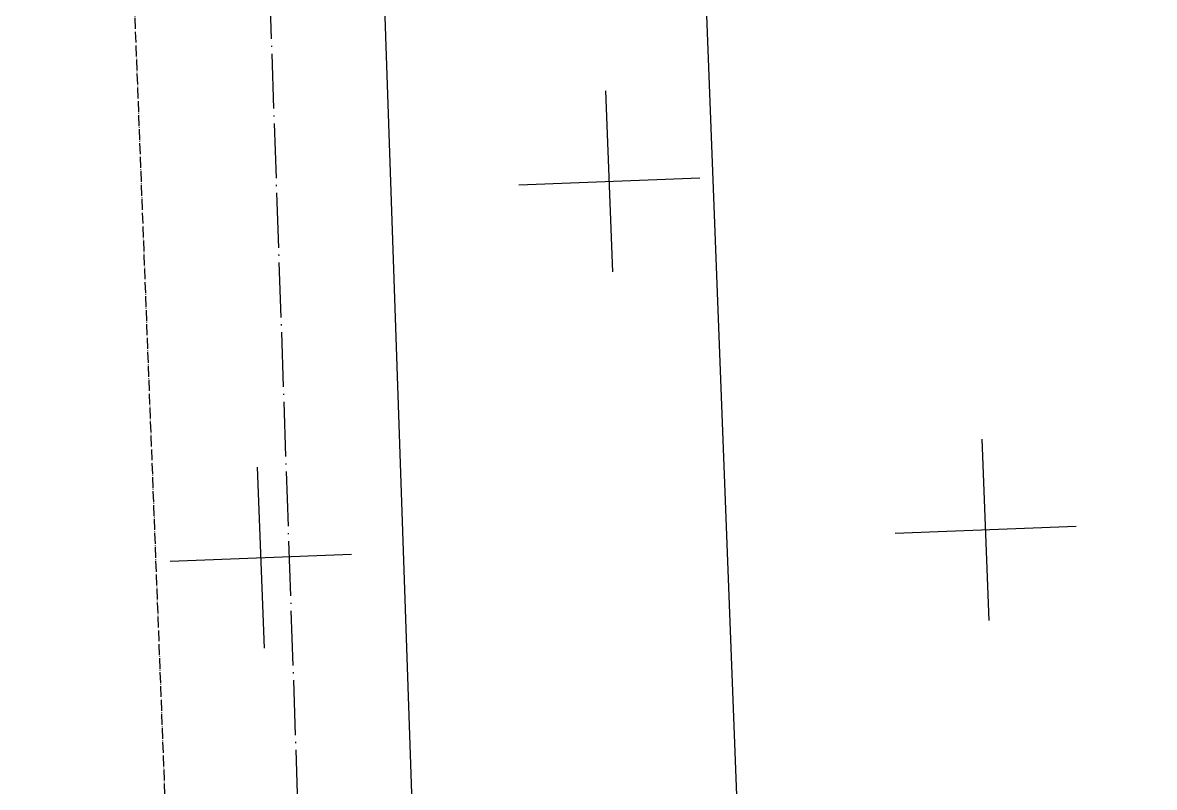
# Model space of a CAD drawing. Extents: x 60102 to 11003895, y 103457 to 3214550.
# Drawn here: x 10393819 to 10398773, y 2861918 to 2865267 of the extents above; entities that cross this region are included whole.
import ezdxf

# ---------------------------------------------------------------- set-up
doc = ezdxf.new("R2010")
doc.units = 0
doc.header["$LTSCALE"] = 10
doc.linetypes.add('ACAD_ISO04W100', pattern=[30.5, 24, -3, 0.5, -3])
doc.linetypes.add('CENTER', pattern=[50.8, 31.75, -6.35, 6.35, -6.35])
for name, color, linetype in [('0-围墙', 5, 'FENCELINE2'), ('0-用地红线', 1, 'CENTER'), ('0-绿化', 3, 'CONTINUOUS')]:
    doc.layers.add(name, color=color, linetype=linetype)
doc.linetypes.add('FENCELINE2', pattern='A,0.25,-0.1,[132,ltypeshp.shx,S=0.1,R=0,X=-0.1,Y=0],-0.1,1', length=1.45)

msp = doc.modelspace()

# ---------------------------------------------------------------- linework, layer by layer
at = {"layer": '0-围墙', "color": 0, "ltscale": 0.2}
msp.add_line((10395926.502, 2888369.889), (10405847.835, 2630110.313), dxfattribs=at)
at = {"layer": '0-围墙', "color": 0, "ltscale": 0.5}
msp.add_line((10395125.536, 2873356.794), (10403479.009, 2631457.557), dxfattribs=at)
at = {"layer": '0-用地红线', "color": 0, "linetype": 'ACAD_ISO04W100'}
msp.add_line((10387256.736, 3086733.295), (10402979.307, 2631440.301), dxfattribs=at)
at = {"layer": '0-用地红线', "color": 0, "linetype": 'ACAD_ISO04W100', "ltscale": 0.2}
msp.add_line((10403349.675, 2630014.344), (10385861.557, 3085242.94), dxfattribs=at)
at = {"layer": '0-绿化', "color": 0}
for p, q in [((10396402.516, 2864175.017), (10396372.046, 2864968.182)), ((10396402.516, 2864175.017), (10396372.046, 2864968.182)), ((10395990.699, 2864556.365), (10396783.864, 2864586.835)), ((10395990.699, 2864556.365), (10396783.864, 2864586.835)), ((10398049.787, 2862649.628), (10398019.317, 2863442.793)), ((10398049.787, 2862649.628), (10398019.317, 2863442.793)), ((10394877.127, 2862527.747), (10394846.657, 2863320.912)), ((10394877.127, 2862527.747), (10394846.657, 2863320.912)), ((10397637.969, 2863030.975), (10398431.134, 2863061.446)), ((10397637.969, 2863030.975), (10398431.134, 2863061.446)), ((10394465.309, 2862909.094), (10395258.474, 2862939.564)), ((10394465.31, 2862909.094), (10395258.474, 2862939.564))]:
    msp.add_line(p, q, dxfattribs=at)

doc.saveas('drawing.dxf')
